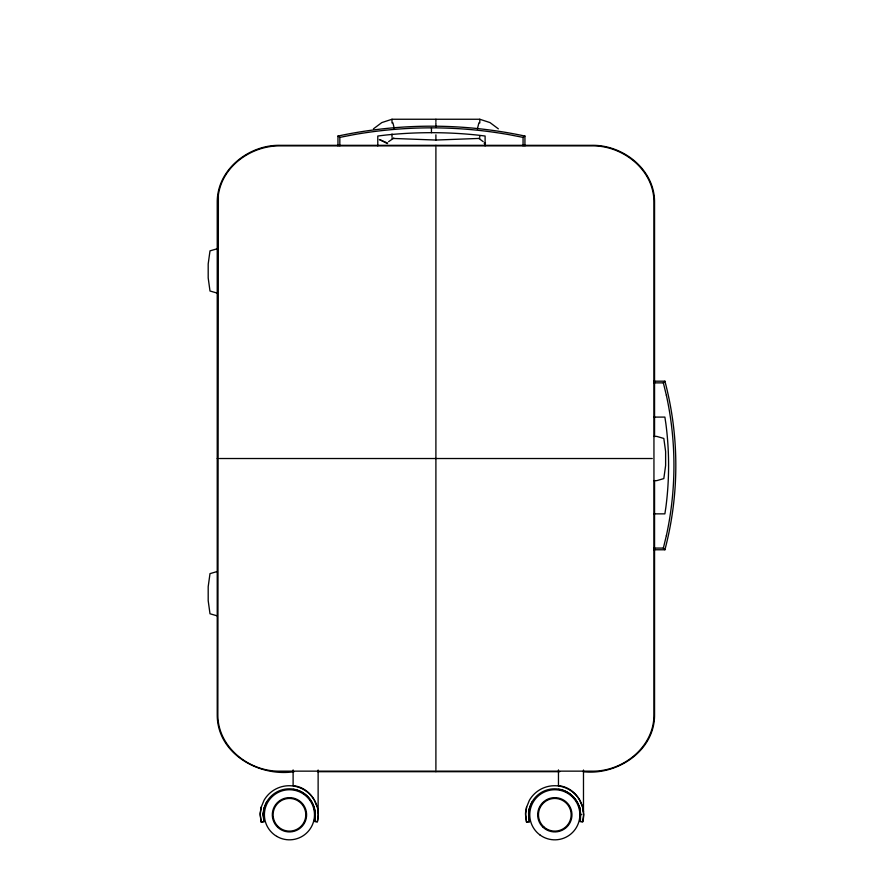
<?xml version="1.0" encoding="UTF-8"?>
<svg xmlns="http://www.w3.org/2000/svg" width="884" height="884" viewBox="0 0 884 884"><rect width="100%" height="100%" fill="white"/><g stroke="black" fill="none" stroke-linecap="round" stroke-linejoin="round"><path stroke-width="1.33" d="M317.743 810.705L318.273 814.628L317.367 821.755L314.328 821.424C316.859 819.766 312.174 793.688 315.179 814.65M532.046 801.899L529.604 807.865L528.577 813.302L529.56 821.656L526.51 822.021L525.538 814.904L526.499 807.379L529.361 800.363A29.05 29.05 0 0 1 579.672 800.13L582.611 807.114L583.628 814.628L582.733 821.755L579.683 821.369L580.589 813.059M293.112 769.909L293.112 785.699C310.019 787.103 321.798 805.644 317.367 821.755L314.328 821.369L315.013 815.987M558.467 769.909L558.467 785.699C575.385 787.103 587.164 805.644 582.733 821.755L579.683 821.424C582.258 821.446 577.495 796.031 580.379 812.031M261.299 806.993L260.117 813.192L261.156 822.021L264.194 821.656L263.211 813.302L264.25 807.865L266.692 801.899M526.654 806.993L525.472 813.192L526.51 822.021L529.549 821.601A25.956 25.956 0 0 1 554.467 788.815A25.956 25.956 0 0 1 579.683 821.369M653.95 549.771L664.879 549.771L663.365 548.08L666.37 535.593M477.382 128.953L478.907 122.821M264.25 807.865L263.277 814.893L264.194 821.601A25.956 25.956 0 0 1 285.046 789.158A25.956 25.956 0 0 1 315.135 813.291M529.604 807.865L528.632 814.893L529.549 821.601M388.606 141.65L393.822 138.081M653.95 382.871L663.365 382.871L664.879 381.181L653.95 381.181M373.446 128.843L381.8 122.589L392.01 119.252L479.791 119.252L489.99 122.589L498.355 128.843M337.964 145.882L337.964 136.025L339.832 137.385L353.688 134.677A446.177 446.177 0 0 1 509.206 134.688L523.063 137.385L524.93 136.025L524.93 145.882M484.432 143.584L485.526 143.02M484.156 143.12L485.294 142.622M217.055 248.813L209.994 250.868L208.193 263.94L208.193 277.941L209.994 291.002L217.055 293.057M217.055 571.572L209.994 573.639L208.193 586.7L208.193 600.7L209.994 613.761L217.055 615.816M263.178 821.744L261.156 822.021L260.183 814.904L261.134 807.379L264.007 800.363A29.05 29.05 0 0 1 314.317 800.13L317.08 806.727M392.01 138.401L435.9 140.048L479.791 138.401M653.95 417.093L664.879 417.093L665.895 423.801A324.008 324.008 0 0 1 665.895 507.151L664.879 513.858L653.95 513.858M653.95 436.398L656.757 436.398L663.818 438.453L665.619 451.514L665.619 465.514L663.818 478.587L656.757 480.642L653.95 480.642M217.232 458.52L217.851 458.52M219.541 458.52L652.248 458.52M653.95 548.08L663.365 548.08M294.14 771.699C258.846 777.169 217.055 753.511 217.232 714.769L217.232 202.259C217.011 169.496 249.012 144.479 280.383 145.33L591.418 145.33C622.789 144.479 654.79 169.496 654.558 202.259L654.558 436.475M317.544 771.699L559.76 771.699M583.153 771.699C616.999 775.71 654.779 750.991 654.558 714.769L654.558 480.553M580.534 814.595L581.805 814.595M558.467 789.324C568.478 790.429 576.832 798.418 579.628 807.932M293.112 789.324C303.124 790.429 311.466 798.418 314.262 807.932M387.645 143.12L379.358 139.506L387.369 143.584M478.852 138.412L483.183 141.65M392.894 122.821L394.408 128.953M663.365 382.871L666.37 395.358M583.484 770.019L583.484 811.921M523.063 137.385L523.063 145.882M485.106 145.882L485.106 136.025L477.669 135.108A441.116 441.116 0 0 0 385.225 135.108L377.788 136.025L377.788 145.882M479.791 119.252L479.791 122.998M479.791 135.816L479.791 137.208M435.9 119.252L435.9 121.561M435.9 122.666L435.9 127.318M435.9 134.843L435.9 140.048M435.9 145.33L435.9 145.882M435.9 147.418L435.9 769.621M435.9 771.146L435.9 771.699M431.447 127.86L431.447 132.688M392.01 119.252L392.01 122.998M392.01 134.014L392.01 137.208M339.832 137.385L339.832 145.882M318.129 770.019L318.129 811.921M315.157 815.998A25.956 25.956 0 0 1 314.328 821.369M337.964 136.059A447.613 447.613 0 0 1 524.93 136.059M666.381 395.358A329.146 329.146 0 0 1 666.381 535.593M664.912 381.17A331.235 331.235 0 0 1 664.912 549.782M218.381 194.922L217.851 714.747C217.619 747.212 249.321 771.997 280.405 771.146L591.396 771.146C622.48 771.997 654.182 747.212 653.95 714.747L653.95 202.281C654.182 169.816 622.48 145.031 591.396 145.882L280.405 145.882C251.818 145.374 222.558 165.639 218.381 194.922M276.769 836.375A25.039 25.039 0 0 0 314.494 814.971A25.039 25.039 0 0 0 277.09 793.003A25.039 25.039 0 0 0 276.769 836.375M539.925 834.927A25.039 25.039 0 0 0 579.694 817.601A25.039 25.039 0 0 0 544.809 791.821A25.039 25.039 0 0 0 539.925 834.927M543.229 827.435A17.161 17.161 0 0 0 571.561 818.474A17.161 17.161 0 0 0 549.638 798.429A17.161 17.161 0 0 0 543.229 827.435M543.782 826.838A16.343 16.343 0 0 0 570.766 818.308A16.343 16.343 0 0 0 549.881 799.202A16.343 16.343 0 0 0 543.782 826.838M277.874 827.435A17.161 17.161 0 0 0 306.207 818.474A17.161 17.161 0 0 0 284.272 798.429A17.161 17.161 0 0 0 277.874 827.435M278.416 826.838A16.343 16.343 0 0 0 305.411 818.308A16.343 16.343 0 0 0 284.515 799.202A16.343 16.343 0 0 0 278.416 826.838"/></g></svg>
